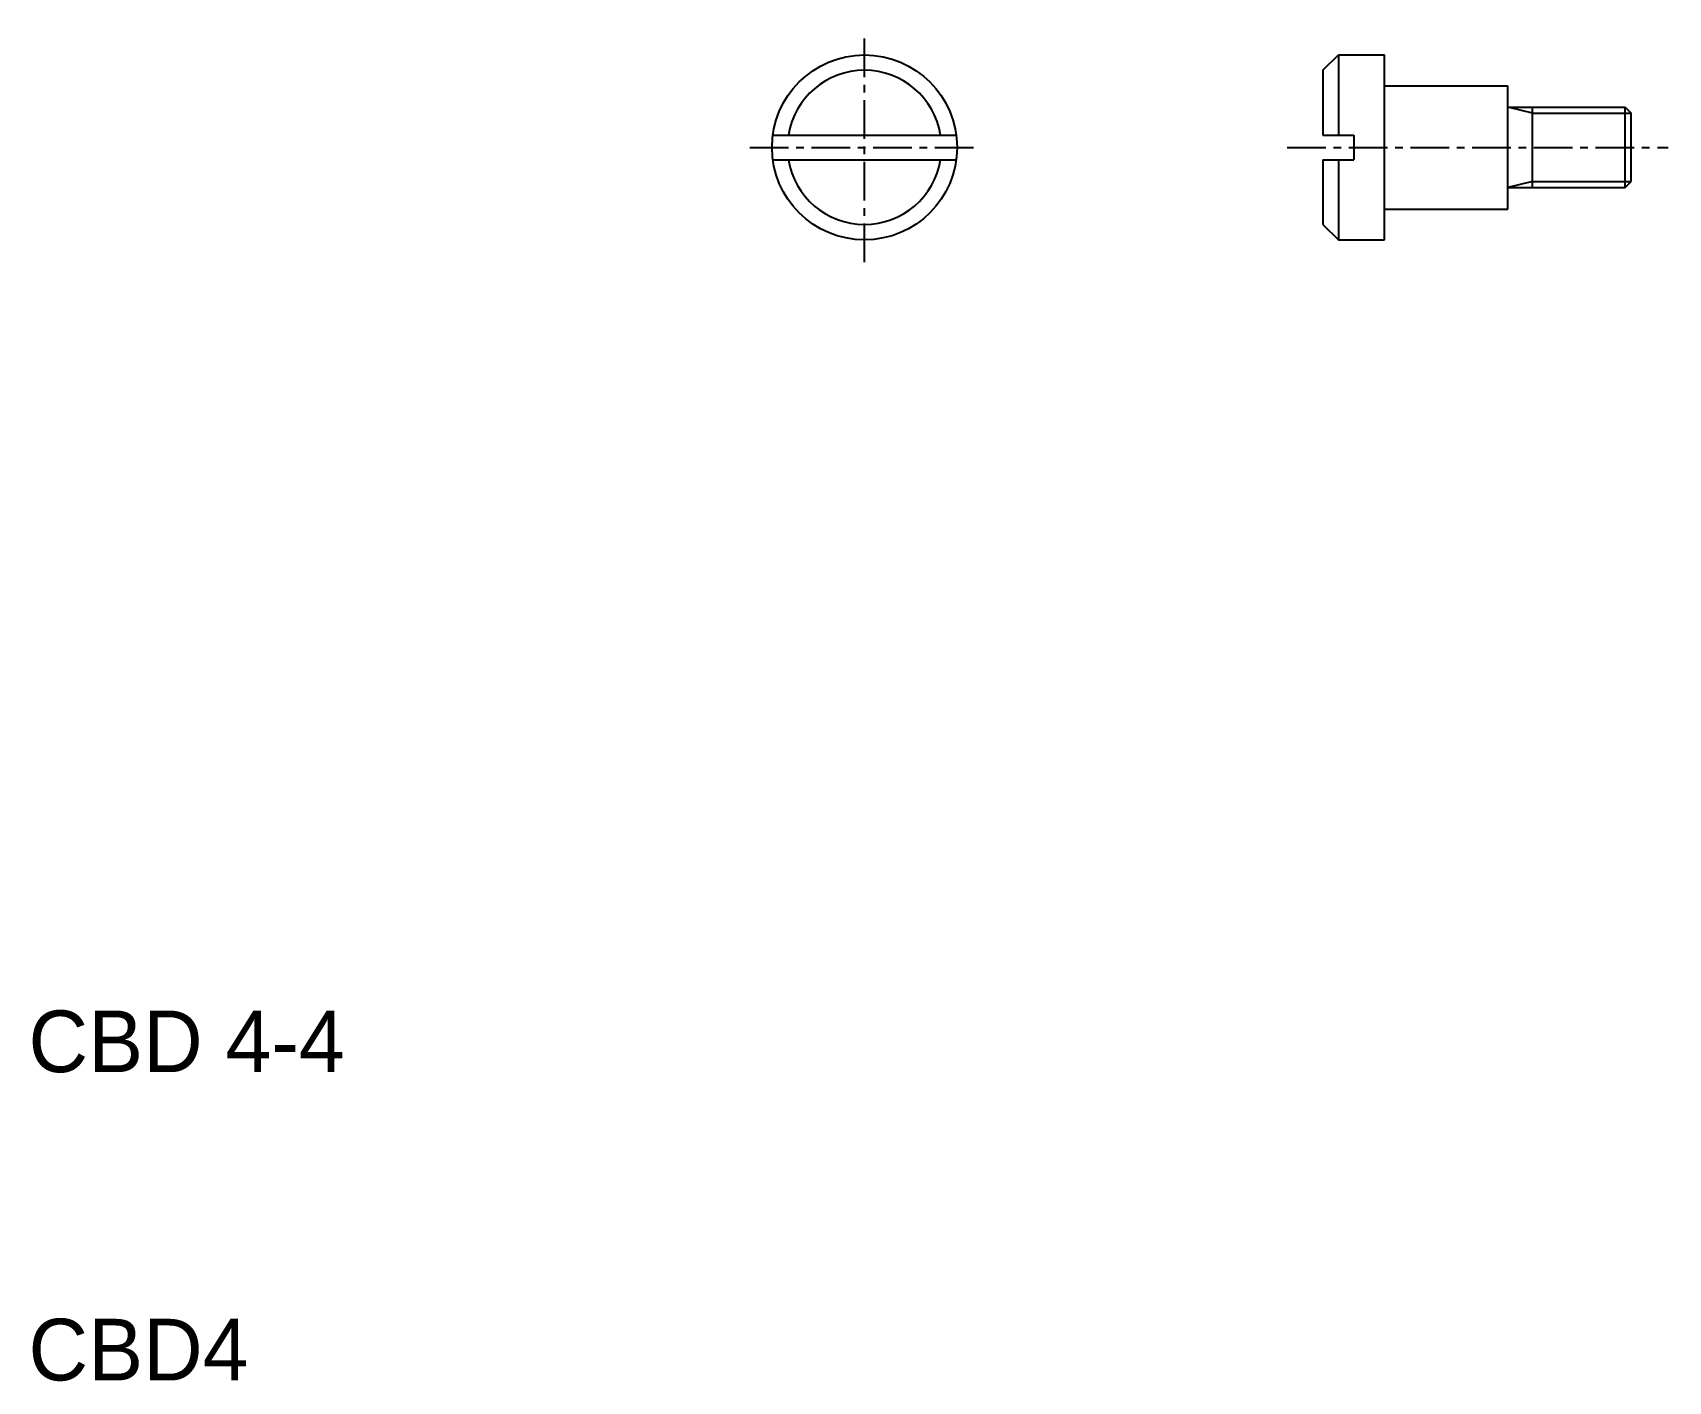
# Model space of a CAD drawing. Extents: x 10.1 to 63.2, y 10 to 53.7.
import ezdxf

# ---------------------------------------------------------------- set-up
doc = ezdxf.new("R2010")
doc.units = 0
doc.linetypes.add('CENTER', pattern=[2, 1.25, -0.25, 0.25, -0.25])
doc.layers.get('0').update_dxf_attribs({"linetype": 'CONTINUOUS'})
doc.layers.add('CENTER', color=1, linetype='CENTER')

msp = doc.modelspace()

# ---------------------------------------------------------------- linework, layer by layer
at = {"color": 7, "linetype": 'CONTINUOUS'}
for p, q in [((51.974, 52.5), (52.474, 53)), ((52.474, 53), (53.974, 53)), ((52.474, 53), (52.474, 50.4)), ((53.974, 52), (53.974, 53)), ((51.974, 52.5), (51.974, 50.4)), ((53.974, 48), (53.974, 52)), ((53.974, 52), (57.974, 52)), ((57.974, 51.3), (57.974, 52)), ((57.974, 51.3), (61.779, 51.3)), ((57.974, 48.7), (57.974, 51.3)), ((58.774, 48.7), (58.774, 51.3)), ((61.779, 51.3), (61.974, 51.105)), ((61.974, 48.895), (61.974, 51.105)), ((34.136, 50.4), (40.082, 50.4)), ((51.974, 50.4), (52.974, 50.4)), ((52.974, 50.4), (52.974, 49.6)), ((34.136, 49.6), (40.082, 49.6)), ((51.974, 49.6), (52.974, 49.6)), ((51.974, 49.6), (51.974, 47.5)), ((52.474, 49.6), (52.474, 47)), ((61.779, 48.7), (61.974, 48.895)), ((57.974, 48.7), (61.779, 48.7)), ((53.974, 48), (57.974, 48)), ((53.974, 47), (53.974, 48)), ((51.974, 47.5), (52.474, 47)), ((52.474, 47), (53.974, 47))]:
    msp.add_line(p, q, dxfattribs=at)
at = {"color": 3, "linetype": 'CONTINUOUS'}
for p, q in [((58.774, 51.105), (57.974, 51.3)), ((58.774, 51.105), (61.974, 51.105)), ((58.774, 48.895), (57.974, 48.7)), ((58.774, 48.895), (61.974, 48.895))]:
    msp.add_line(p, q, dxfattribs=at)
at = {"linetype": 'CONTINUOUS'}
for p, q in [((61.779, 48.7), (61.779, 51.3)), ((57.974, 48), (57.974, 48.7))]:
    msp.add_line(p, q, dxfattribs=at)
at = {"color": 7, "linetype": 'CONTINUOUS'}
msp.add_circle((37.109, 50), 3, dxfattribs=at)
for start, end in [(9.2069, 170.7931), (189.2069, 350.7931)]:
    msp.add_arc((37.109, 50), 2.5, start, end, dxfattribs=at)
at = {"layer": 'CENTER', "color": 1, "linetype": 'CENTER'}
for p, q in [((37.109, 46.28), (37.109, 53.72)), ((33.389, 50), (40.829, 50)), ((50.818, 50), (63.173, 50))]:
    msp.add_line(p, q, dxfattribs=at)

# ---------------------------------------------------------------- texts
at = {"color": 7, "linetype": 'CONTINUOUS'}
for s, p in [('CBD 4-4', (10, 20)), ('CBD4', (10, 10))]:
    msp.add_text(s, height=2, dxfattribs=at).set_placement(p)

doc.saveas('drawing.dxf')
